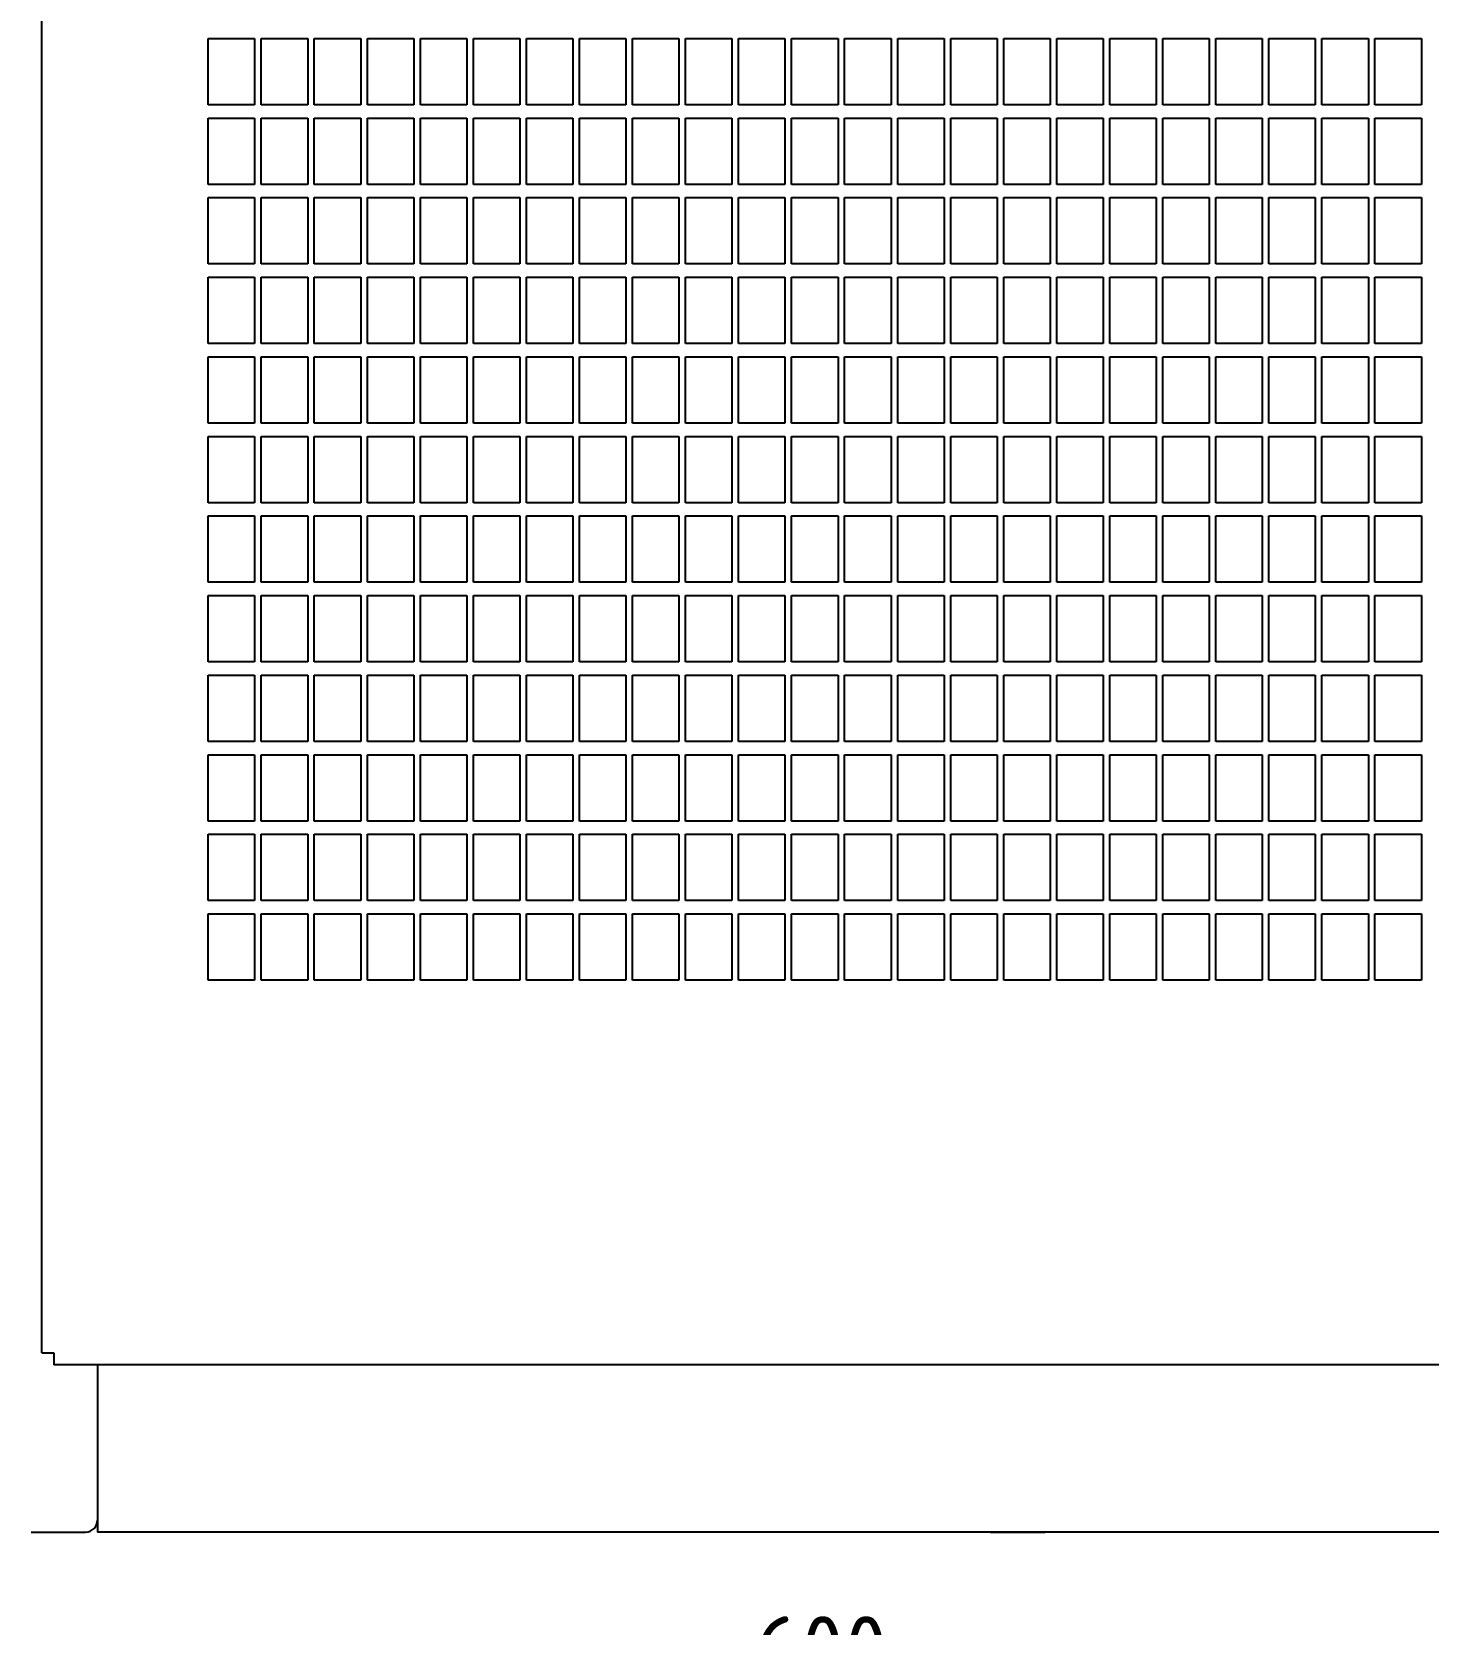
# Model space of a CAD drawing. Header units: inches. Extents: x 0 to 420, y 0 to 297.
# Drawn here: x 155.49 to 197.61, y 102.15 to 150.17 of the extents above; entities that cross this region are included whole.
import ezdxf
from ezdxf.enums import TextEntityAlignment as Align

# ---------------------------------------------------------------- set-up
doc = ezdxf.new("R2010")
doc.units = ezdxf.units.IN
doc.layers.add('Default', color=7, linetype='Continuous')
doc.layers.add('DV1_Default', color=7, linetype='Continuous')
doc.styles.add('SEACAD_seiso_ttf', font='seiso.ttf', dxfattribs={"height": 2})
doc.dimstyles.new('ISO', dxfattribs={"dimtxt": 2, "dimasz": 2, "dimexe": 1, "dimexo": 0, "dimgap": 1, "dimtad": 1, "dimlfac": 12.5, "dimtxsty": 'SEACAD_seiso_ttf', "dimblk1": '_SE_FILLED', "dimblk2": '_SE_FILLED', "dimsah": 1, "dimcen": 1, "dimclrd": 7, "dimclre": 7, "dimclrt": 7, "dimadec": 0, "dimazin": 0, "dimtfac": 1, "dimtmove": 0, "dimatfit": 3, "dimfxl": 1, "dimtolj": 1, "dimarcsym": 0})

# ---------------------------------------------------------------- blocks, each defined once
blk = doc.blocks.new('SE')
at = {"layer": 'DV1_Default', "color": 7, "linetype": 'Continuous', "ltscale": 25.4}
for p, q in [((155.789, 110.326), (155.789, 275.526)), ((160.809, 149.966), (162.209, 149.966)), ((160.809, 147.966), (160.809, 149.966)), ((162.209, 149.966), (162.209, 147.966)), ((162.409, 149.966), (163.809, 149.966)), ((162.409, 147.966), (162.409, 149.966)), ((163.809, 149.966), (163.809, 147.966)), ((164.009, 149.966), (165.409, 149.966)), ((164.009, 147.966), (164.009, 149.966)), ((165.409, 149.966), (165.409, 147.966)), ((165.609, 149.966), (167.009, 149.966)), ((165.609, 147.966), (165.609, 149.966)), ((167.009, 149.966), (167.009, 147.966)), ((167.209, 149.966), (168.609, 149.966)), ((167.209, 147.966), (167.209, 149.966)), ((168.609, 149.966), (168.609, 147.966)), ((168.809, 149.966), (170.209, 149.966)), ((168.809, 147.966), (168.809, 149.966)), ((170.209, 149.966), (170.209, 147.966)), ((170.409, 149.966), (171.809, 149.966)), ((170.409, 147.966), (170.409, 149.966)), ((171.809, 149.966), (171.809, 147.966)), ((172.009, 149.966), (173.409, 149.966)), ((172.009, 147.966), (172.009, 149.966)), ((173.409, 149.966), (173.409, 147.966)), ((173.609, 149.966), (175.009, 149.966)), ((173.609, 147.966), (173.609, 149.966)), ((175.009, 149.966), (175.009, 147.966)), ((175.209, 149.966), (176.609, 149.966)), ((175.209, 147.966), (175.209, 149.966)), ((176.609, 149.966), (176.609, 147.966)), ((176.809, 149.966), (178.209, 149.966)), ((176.809, 147.966), (176.809, 149.966)), ((178.209, 149.966), (178.209, 147.966)), ((178.409, 149.966), (179.809, 149.966)), ((178.409, 147.966), (178.409, 149.966)), ((179.809, 149.966), (179.809, 147.966)), ((180.009, 149.966), (181.409, 149.966)), ((180.009, 147.966), (180.009, 149.966)), ((181.409, 149.966), (181.409, 147.966)), ((181.609, 149.966), (183.009, 149.966)), ((181.609, 147.966), (181.609, 149.966)), ((183.009, 149.966), (183.009, 147.966)), ((183.209, 149.966), (184.609, 149.966)), ((183.209, 147.966), (183.209, 149.966)), ((184.609, 149.966), (184.609, 147.966)), ((184.809, 149.966), (186.209, 149.966)), ((184.809, 147.966), (184.809, 149.966)), ((186.209, 149.966), (186.209, 147.966)), ((186.409, 149.966), (187.809, 149.966)), ((186.409, 147.966), (186.409, 149.966)), ((187.809, 149.966), (187.809, 147.966)), ((188.009, 149.966), (189.409, 149.966)), ((188.009, 147.966), (188.009, 149.966)), ((189.409, 149.966), (189.409, 147.966)), ((189.609, 149.966), (191.009, 149.966)), ((189.609, 147.966), (189.609, 149.966)), ((191.009, 149.966), (191.009, 147.966)), ((191.209, 149.966), (192.609, 149.966)), ((191.209, 147.966), (191.209, 149.966)), ((192.609, 149.966), (192.609, 147.966)), ((192.809, 149.966), (194.209, 149.966)), ((192.809, 147.966), (192.809, 149.966)), ((194.209, 149.966), (194.209, 147.966)), ((194.409, 149.966), (195.809, 149.966)), ((194.409, 147.966), (194.409, 149.966)), ((195.809, 149.966), (195.809, 147.966)), ((196.009, 149.966), (197.409, 149.966)), ((196.009, 147.966), (196.009, 149.966)), ((197.409, 149.966), (197.409, 147.966)), ((162.209, 147.966), (160.809, 147.966)), ((163.809, 147.966), (162.409, 147.966)), ((165.409, 147.966), (164.009, 147.966)), ((167.009, 147.966), (165.609, 147.966)), ((168.609, 147.966), (167.209, 147.966)), ((170.209, 147.966), (168.809, 147.966)), ((171.809, 147.966), (170.409, 147.966)), ((173.409, 147.966), (172.009, 147.966)), ((175.009, 147.966), (173.609, 147.966)), ((176.609, 147.966), (175.209, 147.966)), ((178.209, 147.966), (176.809, 147.966)), ((179.809, 147.966), (178.409, 147.966)), ((181.409, 147.966), (180.009, 147.966)), ((183.009, 147.966), (181.609, 147.966)), ((184.609, 147.966), (183.209, 147.966)), ((186.209, 147.966), (184.809, 147.966)), ((187.809, 147.966), (186.409, 147.966)), ((189.409, 147.966), (188.009, 147.966)), ((191.009, 147.966), (189.609, 147.966)), ((192.609, 147.966), (191.209, 147.966)), ((194.209, 147.966), (192.809, 147.966)), ((195.809, 147.966), (194.409, 147.966)), ((197.409, 147.966), (196.009, 147.966)), ((160.809, 147.566), (162.209, 147.566)), ((160.809, 145.566), (160.809, 147.566)), ((162.209, 147.566), (162.209, 145.566)), ((162.409, 147.566), (163.809, 147.566)), ((162.409, 145.566), (162.409, 147.566)), ((163.809, 147.566), (163.809, 145.566)), ((164.009, 147.566), (165.409, 147.566)), ((164.009, 145.566), (164.009, 147.566)), ((165.409, 147.566), (165.409, 145.566)), ((165.609, 147.566), (167.009, 147.566)), ((165.609, 145.566), (165.609, 147.566)), ((167.009, 147.566), (167.009, 145.566)), ((167.209, 147.566), (168.609, 147.566)), ((167.209, 145.566), (167.209, 147.566)), ((168.609, 147.566), (168.609, 145.566)), ((168.809, 147.566), (170.209, 147.566)), ((168.809, 145.566), (168.809, 147.566)), ((170.209, 147.566), (170.209, 145.566)), ((170.409, 147.566), (171.809, 147.566)), ((170.409, 145.566), (170.409, 147.566)), ((171.809, 147.566), (171.809, 145.566)), ((172.009, 147.566), (173.409, 147.566)), ((172.009, 145.566), (172.009, 147.566)), ((173.409, 147.566), (173.409, 145.566)), ((173.609, 147.566), (175.009, 147.566)), ((173.609, 145.566), (173.609, 147.566)), ((175.009, 147.566), (175.009, 145.566)), ((175.209, 147.566), (176.609, 147.566)), ((175.209, 145.566), (175.209, 147.566)), ((176.609, 147.566), (176.609, 145.566)), ((176.809, 147.566), (178.209, 147.566)), ((176.809, 145.566), (176.809, 147.566)), ((178.209, 147.566), (178.209, 145.566)), ((178.409, 147.566), (179.809, 147.566)), ((178.409, 145.566), (178.409, 147.566)), ((179.809, 147.566), (179.809, 145.566)), ((180.009, 147.566), (181.409, 147.566)), ((180.009, 145.566), (180.009, 147.566)), ((181.409, 147.566), (181.409, 145.566)), ((181.609, 147.566), (183.009, 147.566)), ((181.609, 145.566), (181.609, 147.566)), ((183.009, 147.566), (183.009, 145.566)), ((183.209, 147.566), (184.609, 147.566)), ((183.209, 145.566), (183.209, 147.566)), ((184.609, 147.566), (184.609, 145.566)), ((184.809, 147.566), (186.209, 147.566)), ((184.809, 145.566), (184.809, 147.566)), ((186.209, 147.566), (186.209, 145.566)), ((186.409, 147.566), (187.809, 147.566)), ((186.409, 145.566), (186.409, 147.566)), ((187.809, 147.566), (187.809, 145.566)), ((188.009, 147.566), (189.409, 147.566)), ((188.009, 145.566), (188.009, 147.566)), ((189.409, 147.566), (189.409, 145.566)), ((189.609, 147.566), (191.009, 147.566)), ((189.609, 145.566), (189.609, 147.566)), ((191.009, 147.566), (191.009, 145.566)), ((191.209, 147.566), (192.609, 147.566)), ((191.209, 145.566), (191.209, 147.566)), ((192.609, 147.566), (192.609, 145.566)), ((192.809, 147.566), (194.209, 147.566)), ((192.809, 145.566), (192.809, 147.566)), ((194.209, 147.566), (194.209, 145.566)), ((194.409, 147.566), (195.809, 147.566)), ((194.409, 145.566), (194.409, 147.566)), ((195.809, 147.566), (195.809, 145.566)), ((196.009, 147.566), (197.409, 147.566)), ((196.009, 145.566), (196.009, 147.566)), ((197.409, 147.566), (197.409, 145.566)), ((162.209, 145.566), (160.809, 145.566)), ((163.809, 145.566), (162.409, 145.566)), ((165.409, 145.566), (164.009, 145.566)), ((167.009, 145.566), (165.609, 145.566)), ((168.609, 145.566), (167.209, 145.566)), ((170.209, 145.566), (168.809, 145.566)), ((171.809, 145.566), (170.409, 145.566)), ((173.409, 145.566), (172.009, 145.566)), ((175.009, 145.566), (173.609, 145.566)), ((176.609, 145.566), (175.209, 145.566)), ((178.209, 145.566), (176.809, 145.566)), ((179.809, 145.566), (178.409, 145.566)), ((181.409, 145.566), (180.009, 145.566)), ((183.009, 145.566), (181.609, 145.566)), ((184.609, 145.566), (183.209, 145.566)), ((186.209, 145.566), (184.809, 145.566)), ((187.809, 145.566), (186.409, 145.566)), ((189.409, 145.566), (188.009, 145.566)), ((191.009, 145.566), (189.609, 145.566)), ((192.609, 145.566), (191.209, 145.566)), ((194.209, 145.566), (192.809, 145.566)), ((195.809, 145.566), (194.409, 145.566)), ((197.409, 145.566), (196.009, 145.566)), ((160.809, 145.166), (162.209, 145.166)), ((160.809, 143.166), (160.809, 145.166)), ((162.209, 145.166), (162.209, 143.166)), ((162.409, 145.166), (163.809, 145.166)), ((162.409, 143.166), (162.409, 145.166)), ((163.809, 145.166), (163.809, 143.166)), ((164.009, 145.166), (165.409, 145.166)), ((164.009, 143.166), (164.009, 145.166)), ((165.409, 145.166), (165.409, 143.166)), ((165.609, 145.166), (167.009, 145.166)), ((165.609, 143.166), (165.609, 145.166)), ((167.009, 145.166), (167.009, 143.166)), ((167.209, 145.166), (168.609, 145.166)), ((167.209, 143.166), (167.209, 145.166)), ((168.609, 145.166), (168.609, 143.166)), ((168.809, 145.166), (170.209, 145.166)), ((168.809, 143.166), (168.809, 145.166)), ((170.209, 145.166), (170.209, 143.166)), ((170.409, 145.166), (171.809, 145.166)), ((170.409, 143.166), (170.409, 145.166)), ((171.809, 145.166), (171.809, 143.166)), ((172.009, 145.166), (173.409, 145.166)), ((172.009, 143.166), (172.009, 145.166)), ((173.409, 145.166), (173.409, 143.166)), ((173.609, 145.166), (175.009, 145.166)), ((173.609, 143.166), (173.609, 145.166)), ((175.009, 145.166), (175.009, 143.166)), ((175.209, 145.166), (176.609, 145.166)), ((175.209, 143.166), (175.209, 145.166)), ((176.609, 145.166), (176.609, 143.166)), ((176.809, 145.166), (178.209, 145.166)), ((176.809, 143.166), (176.809, 145.166)), ((178.209, 145.166), (178.209, 143.166)), ((178.409, 145.166), (179.809, 145.166)), ((178.409, 143.166), (178.409, 145.166)), ((179.809, 145.166), (179.809, 143.166)), ((180.009, 145.166), (181.409, 145.166)), ((180.009, 143.166), (180.009, 145.166)), ((181.409, 145.166), (181.409, 143.166)), ((181.609, 145.166), (183.009, 145.166)), ((181.609, 143.166), (181.609, 145.166)), ((183.009, 145.166), (183.009, 143.166)), ((183.209, 145.166), (184.609, 145.166)), ((183.209, 143.166), (183.209, 145.166)), ((184.609, 145.166), (184.609, 143.166)), ((184.809, 145.166), (186.209, 145.166)), ((184.809, 143.166), (184.809, 145.166)), ((186.209, 145.166), (186.209, 143.166)), ((186.409, 145.166), (187.809, 145.166)), ((186.409, 143.166), (186.409, 145.166)), ((187.809, 145.166), (187.809, 143.166)), ((188.009, 145.166), (189.409, 145.166)), ((188.009, 143.166), (188.009, 145.166)), ((189.409, 145.166), (189.409, 143.166)), ((189.609, 145.166), (191.009, 145.166)), ((189.609, 143.166), (189.609, 145.166)), ((191.009, 145.166), (191.009, 143.166)), ((191.209, 145.166), (192.609, 145.166)), ((191.209, 143.166), (191.209, 145.166)), ((192.609, 145.166), (192.609, 143.166)), ((192.809, 145.166), (194.209, 145.166)), ((192.809, 143.166), (192.809, 145.166)), ((194.209, 145.166), (194.209, 143.166)), ((194.409, 145.166), (195.809, 145.166)), ((194.409, 143.166), (194.409, 145.166)), ((195.809, 145.166), (195.809, 143.166)), ((196.009, 145.166), (197.409, 145.166)), ((196.009, 143.166), (196.009, 145.166)), ((197.409, 145.166), (197.409, 143.166)), ((162.209, 143.166), (160.809, 143.166)), ((163.809, 143.166), (162.409, 143.166)), ((165.409, 143.166), (164.009, 143.166)), ((167.009, 143.166), (165.609, 143.166)), ((168.609, 143.166), (167.209, 143.166)), ((170.209, 143.166), (168.809, 143.166)), ((171.809, 143.166), (170.409, 143.166)), ((173.409, 143.166), (172.009, 143.166)), ((175.009, 143.166), (173.609, 143.166)), ((176.609, 143.166), (175.209, 143.166)), ((178.209, 143.166), (176.809, 143.166)), ((179.809, 143.166), (178.409, 143.166)), ((181.409, 143.166), (180.009, 143.166)), ((183.009, 143.166), (181.609, 143.166)), ((184.609, 143.166), (183.209, 143.166)), ((186.209, 143.166), (184.809, 143.166)), ((187.809, 143.166), (186.409, 143.166)), ((189.409, 143.166), (188.009, 143.166)), ((191.009, 143.166), (189.609, 143.166)), ((192.609, 143.166), (191.209, 143.166)), ((194.209, 143.166), (192.809, 143.166)), ((195.809, 143.166), (194.409, 143.166)), ((197.409, 143.166), (196.009, 143.166)), ((160.809, 142.766), (162.209, 142.766)), ((160.809, 140.766), (160.809, 142.766)), ((162.209, 142.766), (162.209, 140.766)), ((162.409, 142.766), (163.809, 142.766)), ((162.409, 140.766), (162.409, 142.766)), ((163.809, 142.766), (163.809, 140.766)), ((164.009, 142.766), (165.409, 142.766)), ((164.009, 140.766), (164.009, 142.766)), ((165.409, 142.766), (165.409, 140.766)), ((165.609, 142.766), (167.009, 142.766)), ((165.609, 140.766), (165.609, 142.766)), ((167.009, 142.766), (167.009, 140.766)), ((167.209, 142.766), (168.609, 142.766)), ((167.209, 140.766), (167.209, 142.766)), ((168.609, 142.766), (168.609, 140.766)), ((168.809, 142.766), (170.209, 142.766)), ((168.809, 140.766), (168.809, 142.766)), ((170.209, 142.766), (170.209, 140.766)), ((170.409, 142.766), (171.809, 142.766)), ((170.409, 140.766), (170.409, 142.766)), ((171.809, 142.766), (171.809, 140.766)), ((172.009, 142.766), (173.409, 142.766)), ((172.009, 140.766), (172.009, 142.766)), ((173.409, 142.766), (173.409, 140.766)), ((173.609, 142.766), (175.009, 142.766)), ((173.609, 140.766), (173.609, 142.766)), ((175.009, 142.766), (175.009, 140.766)), ((175.209, 142.766), (176.609, 142.766)), ((175.209, 140.766), (175.209, 142.766)), ((176.609, 142.766), (176.609, 140.766)), ((176.809, 142.766), (178.209, 142.766)), ((176.809, 140.766), (176.809, 142.766)), ((178.209, 142.766), (178.209, 140.766)), ((178.409, 142.766), (179.809, 142.766)), ((178.409, 140.766), (178.409, 142.766)), ((179.809, 142.766), (179.809, 140.766)), ((180.009, 142.766), (181.409, 142.766)), ((180.009, 140.766), (180.009, 142.766)), ((181.409, 142.766), (181.409, 140.766)), ((181.609, 142.766), (183.009, 142.766)), ((181.609, 140.766), (181.609, 142.766)), ((183.009, 142.766), (183.009, 140.766)), ((183.209, 142.766), (184.609, 142.766)), ((183.209, 140.766), (183.209, 142.766)), ((184.609, 142.766), (184.609, 140.766)), ((184.809, 142.766), (186.209, 142.766)), ((184.809, 140.766), (184.809, 142.766)), ((186.209, 142.766), (186.209, 140.766)), ((186.409, 142.766), (187.809, 142.766)), ((186.409, 140.766), (186.409, 142.766)), ((187.809, 142.766), (187.809, 140.766)), ((188.009, 142.766), (189.409, 142.766)), ((188.009, 140.766), (188.009, 142.766)), ((189.409, 142.766), (189.409, 140.766)), ((189.609, 142.766), (191.009, 142.766)), ((189.609, 140.766), (189.609, 142.766)), ((191.009, 142.766), (191.009, 140.766)), ((191.209, 142.766), (192.609, 142.766)), ((191.209, 140.766), (191.209, 142.766)), ((192.609, 142.766), (192.609, 140.766)), ((192.809, 142.766), (194.209, 142.766)), ((192.809, 140.766), (192.809, 142.766)), ((194.209, 142.766), (194.209, 140.766)), ((194.409, 142.766), (195.809, 142.766)), ((194.409, 140.766), (194.409, 142.766)), ((195.809, 142.766), (195.809, 140.766)), ((196.009, 142.766), (197.409, 142.766)), ((196.009, 140.766), (196.009, 142.766)), ((197.409, 142.766), (197.409, 140.766)), ((162.209, 140.766), (160.809, 140.766)), ((163.809, 140.766), (162.409, 140.766)), ((165.409, 140.766), (164.009, 140.766)), ((167.009, 140.766), (165.609, 140.766)), ((168.609, 140.766), (167.209, 140.766)), ((170.209, 140.766), (168.809, 140.766)), ((171.809, 140.766), (170.409, 140.766)), ((173.409, 140.766), (172.009, 140.766)), ((175.009, 140.766), (173.609, 140.766)), ((176.609, 140.766), (175.209, 140.766)), ((178.209, 140.766), (176.809, 140.766)), ((179.809, 140.766), (178.409, 140.766)), ((181.409, 140.766), (180.009, 140.766)), ((183.009, 140.766), (181.609, 140.766)), ((184.609, 140.766), (183.209, 140.766)), ((186.209, 140.766), (184.809, 140.766)), ((187.809, 140.766), (186.409, 140.766)), ((189.409, 140.766), (188.009, 140.766)), ((191.009, 140.766), (189.609, 140.766)), ((192.609, 140.766), (191.209, 140.766)), ((194.209, 140.766), (192.809, 140.766)), ((195.809, 140.766), (194.409, 140.766)), ((197.409, 140.766), (196.009, 140.766)), ((160.809, 140.366), (162.209, 140.366)), ((160.809, 138.366), (160.809, 140.366)), ((162.209, 140.366), (162.209, 138.366)), ((162.409, 140.366), (163.809, 140.366)), ((162.409, 138.366), (162.409, 140.366)), ((163.809, 140.366), (163.809, 138.366)), ((164.009, 140.366), (165.409, 140.366)), ((164.009, 138.366), (164.009, 140.366)), ((165.409, 140.366), (165.409, 138.366)), ((165.609, 140.366), (167.009, 140.366)), ((165.609, 138.366), (165.609, 140.366)), ((167.009, 140.366), (167.009, 138.366)), ((167.209, 140.366), (168.609, 140.366)), ((167.209, 138.366), (167.209, 140.366)), ((168.609, 140.366), (168.609, 138.366)), ((168.809, 140.366), (170.209, 140.366)), ((168.809, 138.366), (168.809, 140.366)), ((170.209, 140.366), (170.209, 138.366)), ((170.409, 140.366), (171.809, 140.366)), ((170.409, 138.366), (170.409, 140.366)), ((171.809, 140.366), (171.809, 138.366)), ((172.009, 140.366), (173.409, 140.366)), ((172.009, 138.366), (172.009, 140.366)), ((173.409, 140.366), (173.409, 138.366)), ((173.609, 140.366), (175.009, 140.366)), ((173.609, 138.366), (173.609, 140.366)), ((175.009, 140.366), (175.009, 138.366)), ((175.209, 140.366), (176.609, 140.366)), ((175.209, 138.366), (175.209, 140.366)), ((176.609, 140.366), (176.609, 138.366)), ((176.809, 140.366), (178.209, 140.366)), ((176.809, 138.366), (176.809, 140.366)), ((178.209, 140.366), (178.209, 138.366)), ((178.409, 140.366), (179.809, 140.366)), ((178.409, 138.366), (178.409, 140.366)), ((179.809, 140.366), (179.809, 138.366)), ((180.009, 140.366), (181.409, 140.366)), ((180.009, 138.366), (180.009, 140.366)), ((181.409, 140.366), (181.409, 138.366)), ((181.609, 140.366), (183.009, 140.366)), ((181.609, 138.366), (181.609, 140.366)), ((183.009, 140.366), (183.009, 138.366)), ((183.209, 140.366), (184.609, 140.366)), ((183.209, 138.366), (183.209, 140.366)), ((184.609, 140.366), (184.609, 138.366)), ((184.809, 140.366), (186.209, 140.366)), ((184.809, 138.366), (184.809, 140.366)), ((186.209, 140.366), (186.209, 138.366)), ((186.409, 140.366), (187.809, 140.366)), ((186.409, 138.366), (186.409, 140.366)), ((187.809, 140.366), (187.809, 138.366)), ((188.009, 140.366), (189.409, 140.366)), ((188.009, 138.366), (188.009, 140.366)), ((189.409, 140.366), (189.409, 138.366)), ((189.609, 140.366), (191.009, 140.366)), ((189.609, 138.366), (189.609, 140.366)), ((191.009, 140.366), (191.009, 138.366)), ((191.209, 140.366), (192.609, 140.366)), ((191.209, 138.366), (191.209, 140.366)), ((192.609, 140.366), (192.609, 138.366)), ((192.809, 140.366), (194.209, 140.366)), ((192.809, 138.366), (192.809, 140.366)), ((194.209, 140.366), (194.209, 138.366)), ((194.409, 140.366), (195.809, 140.366)), ((194.409, 138.366), (194.409, 140.366)), ((195.809, 140.366), (195.809, 138.366)), ((196.009, 140.366), (197.409, 140.366)), ((196.009, 138.366), (196.009, 140.366)), ((197.409, 140.366), (197.409, 138.366)), ((162.209, 138.366), (160.809, 138.366)), ((163.809, 138.366), (162.409, 138.366)), ((165.409, 138.366), (164.009, 138.366)), ((167.009, 138.366), (165.609, 138.366)), ((168.609, 138.366), (167.209, 138.366)), ((170.209, 138.366), (168.809, 138.366)), ((171.809, 138.366), (170.409, 138.366)), ((173.409, 138.366), (172.009, 138.366)), ((175.009, 138.366), (173.609, 138.366)), ((176.609, 138.366), (175.209, 138.366)), ((178.209, 138.366), (176.809, 138.366)), ((179.809, 138.366), (178.409, 138.366)), ((181.409, 138.366), (180.009, 138.366)), ((183.009, 138.366), (181.609, 138.366)), ((184.609, 138.366), (183.209, 138.366)), ((186.209, 138.366), (184.809, 138.366)), ((187.809, 138.366), (186.409, 138.366)), ((189.409, 138.366), (188.009, 138.366)), ((191.009, 138.366), (189.609, 138.366)), ((192.609, 138.366), (191.209, 138.366)), ((194.209, 138.366), (192.809, 138.366)), ((195.809, 138.366), (194.409, 138.366)), ((197.409, 138.366), (196.009, 138.366)), ((160.809, 137.966), (162.209, 137.966)), ((160.809, 135.966), (160.809, 137.966)), ((162.209, 137.966), (162.209, 135.966)), ((162.409, 137.966), (163.809, 137.966)), ((162.409, 135.966), (162.409, 137.966)), ((163.809, 137.966), (163.809, 135.966)), ((164.009, 137.966), (165.409, 137.966)), ((164.009, 135.966), (164.009, 137.966)), ((165.409, 137.966), (165.409, 135.966)), ((165.609, 137.966), (167.009, 137.966)), ((165.609, 135.966), (165.609, 137.966)), ((167.009, 137.966), (167.009, 135.966)), ((167.209, 137.966), (168.609, 137.966)), ((167.209, 135.966), (167.209, 137.966)), ((168.609, 137.966), (168.609, 135.966)), ((168.809, 137.966), (170.209, 137.966)), ((168.809, 135.966), (168.809, 137.966)), ((170.209, 137.966), (170.209, 135.966)), ((170.409, 137.966), (171.809, 137.966)), ((170.409, 135.966), (170.409, 137.966)), ((171.809, 137.966), (171.809, 135.966)), ((172.009, 137.966), (173.409, 137.966)), ((172.009, 135.966), (172.009, 137.966)), ((173.409, 137.966), (173.409, 135.966)), ((173.609, 137.966), (175.009, 137.966)), ((173.609, 135.966), (173.609, 137.966)), ((175.009, 137.966), (175.009, 135.966)), ((175.209, 137.966), (176.609, 137.966)), ((175.209, 135.966), (175.209, 137.966)), ((176.609, 137.966), (176.609, 135.966)), ((176.809, 137.966), (178.209, 137.966)), ((176.809, 135.966), (176.809, 137.966)), ((178.209, 137.966), (178.209, 135.966)), ((178.409, 137.966), (179.809, 137.966)), ((178.409, 135.966), (178.409, 137.966)), ((179.809, 137.966), (179.809, 135.966)), ((180.009, 137.966), (181.409, 137.966)), ((180.009, 135.966), (180.009, 137.966)), ((181.409, 137.966), (181.409, 135.966)), ((181.609, 137.966), (183.009, 137.966)), ((181.609, 135.966), (181.609, 137.966)), ((183.009, 137.966), (183.009, 135.966)), ((183.209, 137.966), (184.609, 137.966)), ((183.209, 135.966), (183.209, 137.966)), ((184.609, 137.966), (184.609, 135.966)), ((184.809, 137.966), (186.209, 137.966)), ((184.809, 135.966), (184.809, 137.966)), ((186.209, 137.966), (186.209, 135.966)), ((186.409, 137.966), (187.809, 137.966)), ((186.409, 135.966), (186.409, 137.966)), ((187.809, 137.966), (187.809, 135.966)), ((188.009, 137.966), (189.409, 137.966)), ((188.009, 135.966), (188.009, 137.966)), ((189.409, 137.966), (189.409, 135.966)), ((189.609, 137.966), (191.009, 137.966)), ((189.609, 135.966), (189.609, 137.966)), ((191.009, 137.966), (191.009, 135.966)), ((191.209, 137.966), (192.609, 137.966)), ((191.209, 135.966), (191.209, 137.966)), ((192.609, 137.966), (192.609, 135.966)), ((192.809, 137.966), (194.209, 137.966)), ((192.809, 135.966), (192.809, 137.966)), ((194.209, 137.966), (194.209, 135.966)), ((194.409, 137.966), (195.809, 137.966)), ((194.409, 135.966), (194.409, 137.966)), ((195.809, 137.966), (195.809, 135.966)), ((196.009, 137.966), (197.409, 137.966)), ((196.009, 135.966), (196.009, 137.966)), ((197.409, 137.966), (197.409, 135.966)), ((162.209, 135.966), (160.809, 135.966)), ((163.809, 135.966), (162.409, 135.966)), ((165.409, 135.966), (164.009, 135.966)), ((167.009, 135.966), (165.609, 135.966)), ((168.609, 135.966), (167.209, 135.966)), ((170.209, 135.966), (168.809, 135.966)), ((171.809, 135.966), (170.409, 135.966)), ((173.409, 135.966), (172.009, 135.966)), ((175.009, 135.966), (173.609, 135.966)), ((176.609, 135.966), (175.209, 135.966)), ((178.209, 135.966), (176.809, 135.966)), ((179.809, 135.966), (178.409, 135.966)), ((181.409, 135.966), (180.009, 135.966)), ((183.009, 135.966), (181.609, 135.966)), ((184.609, 135.966), (183.209, 135.966)), ((186.209, 135.966), (184.809, 135.966)), ((187.809, 135.966), (186.409, 135.966)), ((189.409, 135.966), (188.009, 135.966)), ((191.009, 135.966), (189.609, 135.966)), ((192.609, 135.966), (191.209, 135.966)), ((194.209, 135.966), (192.809, 135.966)), ((195.809, 135.966), (194.409, 135.966)), ((197.409, 135.966), (196.009, 135.966)), ((160.809, 135.566), (162.209, 135.566)), ((160.809, 133.566), (160.809, 135.566)), ((162.209, 135.566), (162.209, 133.566)), ((162.409, 135.566), (163.809, 135.566)), ((162.409, 133.566), (162.409, 135.566)), ((163.809, 135.566), (163.809, 133.566)), ((164.009, 135.566), (165.409, 135.566)), ((164.009, 133.566), (164.009, 135.566)), ((165.409, 135.566), (165.409, 133.566)), ((165.609, 135.566), (167.009, 135.566)), ((165.609, 133.566), (165.609, 135.566)), ((167.009, 135.566), (167.009, 133.566)), ((167.209, 135.566), (168.609, 135.566)), ((167.209, 133.566), (167.209, 135.566)), ((168.609, 135.566), (168.609, 133.566)), ((168.809, 135.566), (170.209, 135.566)), ((168.809, 133.566), (168.809, 135.566)), ((170.209, 135.566), (170.209, 133.566)), ((170.409, 135.566), (171.809, 135.566)), ((170.409, 133.566), (170.409, 135.566)), ((171.809, 135.566), (171.809, 133.566)), ((172.009, 135.566), (173.409, 135.566)), ((172.009, 133.566), (172.009, 135.566)), ((173.409, 135.566), (173.409, 133.566)), ((173.609, 135.566), (175.009, 135.566)), ((173.609, 133.566), (173.609, 135.566)), ((175.009, 135.566), (175.009, 133.566)), ((175.209, 135.566), (176.609, 135.566)), ((175.209, 133.566), (175.209, 135.566)), ((176.609, 135.566), (176.609, 133.566)), ((176.809, 135.566), (178.209, 135.566)), ((176.809, 133.566), (176.809, 135.566)), ((178.209, 135.566), (178.209, 133.566)), ((178.409, 135.566), (179.809, 135.566)), ((178.409, 133.566), (178.409, 135.566)), ((179.809, 135.566), (179.809, 133.566)), ((180.009, 135.566), (181.409, 135.566)), ((180.009, 133.566), (180.009, 135.566)), ((181.409, 135.566), (181.409, 133.566)), ((181.609, 135.566), (183.009, 135.566)), ((181.609, 133.566), (181.609, 135.566)), ((183.009, 135.566), (183.009, 133.566)), ((183.209, 135.566), (184.609, 135.566)), ((183.209, 133.566), (183.209, 135.566)), ((184.609, 135.566), (184.609, 133.566)), ((184.809, 135.566), (186.209, 135.566)), ((184.809, 133.566), (184.809, 135.566)), ((186.209, 135.566), (186.209, 133.566)), ((186.409, 135.566), (187.809, 135.566)), ((186.409, 133.566), (186.409, 135.566)), ((187.809, 135.566), (187.809, 133.566)), ((188.009, 135.566), (189.409, 135.566)), ((188.009, 133.566), (188.009, 135.566)), ((189.409, 135.566), (189.409, 133.566)), ((189.609, 135.566), (191.009, 135.566)), ((189.609, 133.566), (189.609, 135.566)), ((191.009, 135.566), (191.009, 133.566)), ((191.209, 135.566), (192.609, 135.566)), ((191.209, 133.566), (191.209, 135.566)), ((192.609, 135.566), (192.609, 133.566)), ((192.809, 135.566), (194.209, 135.566)), ((192.809, 133.566), (192.809, 135.566)), ((194.209, 135.566), (194.209, 133.566)), ((194.409, 135.566), (195.809, 135.566)), ((194.409, 133.566), (194.409, 135.566)), ((195.809, 135.566), (195.809, 133.566)), ((196.009, 135.566), (197.409, 135.566)), ((196.009, 133.566), (196.009, 135.566)), ((197.409, 135.566), (197.409, 133.566)), ((162.209, 133.566), (160.809, 133.566)), ((163.809, 133.566), (162.409, 133.566)), ((165.409, 133.566), (164.009, 133.566)), ((167.009, 133.566), (165.609, 133.566)), ((168.609, 133.566), (167.209, 133.566)), ((170.209, 133.566), (168.809, 133.566)), ((171.809, 133.566), (170.409, 133.566)), ((173.409, 133.566), (172.009, 133.566)), ((175.009, 133.566), (173.609, 133.566)), ((176.609, 133.566), (175.209, 133.566)), ((178.209, 133.566), (176.809, 133.566)), ((179.809, 133.566), (178.409, 133.566)), ((181.409, 133.566), (180.009, 133.566)), ((183.009, 133.566), (181.609, 133.566)), ((184.609, 133.566), (183.209, 133.566)), ((186.209, 133.566), (184.809, 133.566)), ((187.809, 133.566), (186.409, 133.566)), ((189.409, 133.566), (188.009, 133.566)), ((191.009, 133.566), (189.609, 133.566)), ((192.609, 133.566), (191.209, 133.566)), ((194.209, 133.566), (192.809, 133.566)), ((195.809, 133.566), (194.409, 133.566)), ((197.409, 133.566), (196.009, 133.566)), ((160.809, 133.166), (162.209, 133.166)), ((160.809, 131.166), (160.809, 133.166)), ((162.209, 133.166), (162.209, 131.166)), ((162.409, 133.166), (163.809, 133.166)), ((162.409, 131.166), (162.409, 133.166)), ((163.809, 133.166), (163.809, 131.166)), ((164.009, 133.166), (165.409, 133.166)), ((164.009, 131.166), (164.009, 133.166)), ((165.409, 133.166), (165.409, 131.166)), ((165.609, 133.166), (167.009, 133.166)), ((165.609, 131.166), (165.609, 133.166)), ((167.009, 133.166), (167.009, 131.166)), ((167.209, 133.166), (168.609, 133.166)), ((167.209, 131.166), (167.209, 133.166)), ((168.609, 133.166), (168.609, 131.166)), ((168.809, 133.166), (170.209, 133.166)), ((168.809, 131.166), (168.809, 133.166)), ((170.209, 133.166), (170.209, 131.166)), ((170.409, 133.166), (171.809, 133.166)), ((170.409, 131.166), (170.409, 133.166)), ((171.809, 133.166), (171.809, 131.166)), ((172.009, 133.166), (173.409, 133.166)), ((172.009, 131.166), (172.009, 133.166)), ((173.409, 133.166), (173.409, 131.166)), ((173.609, 133.166), (175.009, 133.166)), ((173.609, 131.166), (173.609, 133.166)), ((175.009, 133.166), (175.009, 131.166)), ((175.209, 133.166), (176.609, 133.166)), ((175.209, 131.166), (175.209, 133.166)), ((176.609, 133.166), (176.609, 131.166)), ((176.809, 133.166), (178.209, 133.166)), ((176.809, 131.166), (176.809, 133.166)), ((178.209, 133.166), (178.209, 131.166)), ((178.409, 133.166), (179.809, 133.166)), ((178.409, 131.166), (178.409, 133.166)), ((179.809, 133.166), (179.809, 131.166)), ((180.009, 133.166), (181.409, 133.166)), ((180.009, 131.166), (180.009, 133.166)), ((181.409, 133.166), (181.409, 131.166)), ((181.609, 133.166), (183.009, 133.166)), ((181.609, 131.166), (181.609, 133.166)), ((183.009, 133.166), (183.009, 131.166)), ((183.209, 133.166), (184.609, 133.166)), ((183.209, 131.166), (183.209, 133.166)), ((184.609, 133.166), (184.609, 131.166)), ((184.809, 133.166), (186.209, 133.166)), ((184.809, 131.166), (184.809, 133.166)), ((186.209, 133.166), (186.209, 131.166)), ((186.409, 133.166), (187.809, 133.166)), ((186.409, 131.166), (186.409, 133.166)), ((187.809, 133.166), (187.809, 131.166)), ((188.009, 133.166), (189.409, 133.166)), ((188.009, 131.166), (188.009, 133.166)), ((189.409, 133.166), (189.409, 131.166)), ((189.609, 133.166), (191.009, 133.166)), ((189.609, 131.166), (189.609, 133.166)), ((191.009, 133.166), (191.009, 131.166)), ((191.209, 133.166), (192.609, 133.166)), ((191.209, 131.166), (191.209, 133.166)), ((192.609, 133.166), (192.609, 131.166)), ((192.809, 133.166), (194.209, 133.166)), ((192.809, 131.166), (192.809, 133.166)), ((194.209, 133.166), (194.209, 131.166)), ((194.409, 133.166), (195.809, 133.166)), ((194.409, 131.166), (194.409, 133.166)), ((195.809, 133.166), (195.809, 131.166)), ((196.009, 133.166), (197.409, 133.166)), ((196.009, 131.166), (196.009, 133.166)), ((197.409, 133.166), (197.409, 131.166)), ((162.209, 131.166), (160.809, 131.166)), ((163.809, 131.166), (162.409, 131.166)), ((165.409, 131.166), (164.009, 131.166)), ((167.009, 131.166), (165.609, 131.166)), ((168.609, 131.166), (167.209, 131.166)), ((170.209, 131.166), (168.809, 131.166)), ((171.809, 131.166), (170.409, 131.166)), ((173.409, 131.166), (172.009, 131.166)), ((175.009, 131.166), (173.609, 131.166)), ((176.609, 131.166), (175.209, 131.166)), ((178.209, 131.166), (176.809, 131.166)), ((179.809, 131.166), (178.409, 131.166)), ((181.409, 131.166), (180.009, 131.166)), ((183.009, 131.166), (181.609, 131.166)), ((184.609, 131.166), (183.209, 131.166)), ((186.209, 131.166), (184.809, 131.166)), ((187.809, 131.166), (186.409, 131.166)), ((189.409, 131.166), (188.009, 131.166)), ((191.009, 131.166), (189.609, 131.166)), ((192.609, 131.166), (191.209, 131.166)), ((194.209, 131.166), (192.809, 131.166)), ((195.809, 131.166), (194.409, 131.166)), ((197.409, 131.166), (196.009, 131.166)), ((160.809, 130.766), (162.209, 130.766)), ((160.809, 128.766), (160.809, 130.766)), ((162.209, 130.766), (162.209, 128.766)), ((162.409, 130.766), (163.809, 130.766)), ((162.409, 128.766), (162.409, 130.766)), ((163.809, 130.766), (163.809, 128.766)), ((164.009, 130.766), (165.409, 130.766)), ((164.009, 128.766), (164.009, 130.766)), ((165.409, 130.766), (165.409, 128.766)), ((165.609, 130.766), (167.009, 130.766)), ((165.609, 128.766), (165.609, 130.766)), ((167.009, 130.766), (167.009, 128.766)), ((167.209, 130.766), (168.609, 130.766)), ((167.209, 128.766), (167.209, 130.766)), ((168.609, 130.766), (168.609, 128.766)), ((168.809, 130.766), (170.209, 130.766)), ((168.809, 128.766), (168.809, 130.766)), ((170.209, 130.766), (170.209, 128.766)), ((170.409, 130.766), (171.809, 130.766)), ((170.409, 128.766), (170.409, 130.766)), ((171.809, 130.766), (171.809, 128.766)), ((172.009, 130.766), (173.409, 130.766)), ((172.009, 128.766), (172.009, 130.766)), ((173.409, 130.766), (173.409, 128.766)), ((173.609, 130.766), (175.009, 130.766)), ((173.609, 128.766), (173.609, 130.766)), ((175.009, 130.766), (175.009, 128.766)), ((175.209, 130.766), (176.609, 130.766)), ((175.209, 128.766), (175.209, 130.766)), ((176.609, 130.766), (176.609, 128.766)), ((176.809, 130.766), (178.209, 130.766)), ((176.809, 128.766), (176.809, 130.766)), ((178.209, 130.766), (178.209, 128.766)), ((178.409, 130.766), (179.809, 130.766)), ((178.409, 128.766), (178.409, 130.766)), ((179.809, 130.766), (179.809, 128.766)), ((180.009, 130.766), (181.409, 130.766)), ((180.009, 128.766), (180.009, 130.766)), ((181.409, 130.766), (181.409, 128.766)), ((181.609, 130.766), (183.009, 130.766)), ((181.609, 128.766), (181.609, 130.766)), ((183.009, 130.766), (183.009, 128.766)), ((183.209, 130.766), (184.609, 130.766)), ((183.209, 128.766), (183.209, 130.766)), ((184.609, 130.766), (184.609, 128.766)), ((184.809, 130.766), (186.209, 130.766)), ((184.809, 128.766), (184.809, 130.766)), ((186.209, 130.766), (186.209, 128.766)), ((186.409, 130.766), (187.809, 130.766)), ((186.409, 128.766), (186.409, 130.766)), ((187.809, 130.766), (187.809, 128.766)), ((188.009, 130.766), (189.409, 130.766)), ((188.009, 128.766), (188.009, 130.766)), ((189.409, 130.766), (189.409, 128.766)), ((189.609, 130.766), (191.009, 130.766)), ((189.609, 128.766), (189.609, 130.766)), ((191.009, 130.766), (191.009, 128.766)), ((191.209, 130.766), (192.609, 130.766)), ((191.209, 128.766), (191.209, 130.766)), ((192.609, 130.766), (192.609, 128.766)), ((192.809, 130.766), (194.209, 130.766)), ((192.809, 128.766), (192.809, 130.766)), ((194.209, 130.766), (194.209, 128.766)), ((194.409, 130.766), (195.809, 130.766)), ((194.409, 128.766), (194.409, 130.766)), ((195.809, 130.766), (195.809, 128.766)), ((196.009, 130.766), (197.409, 130.766)), ((196.009, 128.766), (196.009, 130.766)), ((197.409, 130.766), (197.409, 128.766)), ((162.209, 128.766), (160.809, 128.766)), ((163.809, 128.766), (162.409, 128.766)), ((165.409, 128.766), (164.009, 128.766)), ((167.009, 128.766), (165.609, 128.766)), ((168.609, 128.766), (167.209, 128.766)), ((170.209, 128.766), (168.809, 128.766)), ((171.809, 128.766), (170.409, 128.766)), ((173.409, 128.766), (172.009, 128.766)), ((175.009, 128.766), (173.609, 128.766)), ((176.609, 128.766), (175.209, 128.766)), ((178.209, 128.766), (176.809, 128.766)), ((179.809, 128.766), (178.409, 128.766)), ((181.409, 128.766), (180.009, 128.766)), ((183.009, 128.766), (181.609, 128.766)), ((184.609, 128.766), (183.209, 128.766)), ((186.209, 128.766), (184.809, 128.766)), ((187.809, 128.766), (186.409, 128.766)), ((189.409, 128.766), (188.009, 128.766)), ((191.009, 128.766), (189.609, 128.766)), ((192.609, 128.766), (191.209, 128.766)), ((194.209, 128.766), (192.809, 128.766)), ((195.809, 128.766), (194.409, 128.766)), ((197.409, 128.766), (196.009, 128.766)), ((160.809, 128.366), (162.209, 128.366)), ((160.809, 126.366), (160.809, 128.366)), ((162.209, 128.366), (162.209, 126.366)), ((162.409, 128.366), (163.809, 128.366)), ((162.409, 126.366), (162.409, 128.366)), ((163.809, 128.366), (163.809, 126.366)), ((164.009, 128.366), (165.409, 128.366)), ((164.009, 126.366), (164.009, 128.366)), ((165.409, 128.366), (165.409, 126.366)), ((165.609, 128.366), (167.009, 128.366)), ((165.609, 126.366), (165.609, 128.366)), ((167.009, 128.366), (167.009, 126.366)), ((167.209, 128.366), (168.609, 128.366)), ((167.209, 126.366), (167.209, 128.366)), ((168.609, 128.366), (168.609, 126.366)), ((168.809, 128.366), (170.209, 128.366)), ((168.809, 126.366), (168.809, 128.366)), ((170.209, 128.366), (170.209, 126.366)), ((170.409, 128.366), (171.809, 128.366)), ((170.409, 126.366), (170.409, 128.366)), ((171.809, 128.366), (171.809, 126.366)), ((172.009, 128.366), (173.409, 128.366)), ((172.009, 126.366), (172.009, 128.366)), ((173.409, 128.366), (173.409, 126.366)), ((173.609, 128.366), (175.009, 128.366)), ((173.609, 126.366), (173.609, 128.366)), ((175.009, 128.366), (175.009, 126.366)), ((175.209, 128.366), (176.609, 128.366)), ((175.209, 126.366), (175.209, 128.366)), ((176.609, 128.366), (176.609, 126.366)), ((176.809, 128.366), (178.209, 128.366)), ((176.809, 126.366), (176.809, 128.366)), ((178.209, 128.366), (178.209, 126.366)), ((178.409, 128.366), (179.809, 128.366)), ((178.409, 126.366), (178.409, 128.366)), ((179.809, 128.366), (179.809, 126.366)), ((180.009, 128.366), (181.409, 128.366)), ((180.009, 126.366), (180.009, 128.366)), ((181.409, 128.366), (181.409, 126.366)), ((181.609, 128.366), (183.009, 128.366)), ((181.609, 126.366), (181.609, 128.366)), ((183.009, 128.366), (183.009, 126.366)), ((183.209, 128.366), (184.609, 128.366)), ((183.209, 126.366), (183.209, 128.366)), ((184.609, 128.366), (184.609, 126.366)), ((184.809, 128.366), (186.209, 128.366)), ((184.809, 126.366), (184.809, 128.366)), ((186.209, 128.366), (186.209, 126.366)), ((186.409, 128.366), (187.809, 128.366)), ((186.409, 126.366), (186.409, 128.366)), ((187.809, 128.366), (187.809, 126.366)), ((188.009, 128.366), (189.409, 128.366)), ((188.009, 126.366), (188.009, 128.366)), ((189.409, 128.366), (189.409, 126.366)), ((189.609, 128.366), (191.009, 128.366)), ((189.609, 126.366), (189.609, 128.366)), ((191.009, 128.366), (191.009, 126.366)), ((191.209, 128.366), (192.609, 128.366)), ((191.209, 126.366), (191.209, 128.366)), ((192.609, 128.366), (192.609, 126.366)), ((192.809, 128.366), (194.209, 128.366)), ((192.809, 126.366), (192.809, 128.366)), ((194.209, 128.366), (194.209, 126.366)), ((194.409, 128.366), (195.809, 128.366)), ((194.409, 126.366), (194.409, 128.366)), ((195.809, 128.366), (195.809, 126.366)), ((196.009, 128.366), (197.409, 128.366)), ((196.009, 126.366), (196.009, 128.366)), ((197.409, 128.366), (197.409, 126.366)), ((162.209, 126.366), (160.809, 126.366)), ((163.809, 126.366), (162.409, 126.366)), ((165.409, 126.366), (164.009, 126.366)), ((167.009, 126.366), (165.609, 126.366)), ((168.609, 126.366), (167.209, 126.366)), ((170.209, 126.366), (168.809, 126.366)), ((171.809, 126.366), (170.409, 126.366)), ((173.409, 126.366), (172.009, 126.366)), ((175.009, 126.366), (173.609, 126.366)), ((176.609, 126.366), (175.209, 126.366)), ((178.209, 126.366), (176.809, 126.366)), ((179.809, 126.366), (178.409, 126.366)), ((181.409, 126.366), (180.009, 126.366)), ((183.009, 126.366), (181.609, 126.366)), ((184.609, 126.366), (183.209, 126.366)), ((186.209, 126.366), (184.809, 126.366)), ((187.809, 126.366), (186.409, 126.366)), ((189.409, 126.366), (188.009, 126.366)), ((191.009, 126.366), (189.609, 126.366)), ((192.609, 126.366), (191.209, 126.366)), ((194.209, 126.366), (192.809, 126.366)), ((195.809, 126.366), (194.409, 126.366)), ((197.409, 126.366), (196.009, 126.366)), ((160.809, 125.966), (162.209, 125.966)), ((160.809, 123.966), (160.809, 125.966)), ((162.209, 125.966), (162.209, 123.966)), ((162.409, 125.966), (163.809, 125.966)), ((162.409, 123.966), (162.409, 125.966)), ((163.809, 125.966), (163.809, 123.966)), ((164.009, 125.966), (165.409, 125.966)), ((164.009, 123.966), (164.009, 125.966)), ((165.409, 125.966), (165.409, 123.966)), ((165.609, 125.966), (167.009, 125.966)), ((165.609, 123.966), (165.609, 125.966)), ((167.009, 125.966), (167.009, 123.966)), ((167.209, 125.966), (168.609, 125.966)), ((167.209, 123.966), (167.209, 125.966)), ((168.609, 125.966), (168.609, 123.966)), ((168.809, 125.966), (170.209, 125.966)), ((168.809, 123.966), (168.809, 125.966)), ((170.209, 125.966), (170.209, 123.966)), ((170.409, 125.966), (171.809, 125.966)), ((170.409, 123.966), (170.409, 125.966)), ((171.809, 125.966), (171.809, 123.966)), ((172.009, 125.966), (173.409, 125.966)), ((172.009, 123.966), (172.009, 125.966)), ((173.409, 125.966), (173.409, 123.966)), ((173.609, 125.966), (175.009, 125.966)), ((173.609, 123.966), (173.609, 125.966)), ((175.009, 125.966), (175.009, 123.966)), ((175.209, 125.966), (176.609, 125.966)), ((175.209, 123.966), (175.209, 125.966)), ((176.609, 125.966), (176.609, 123.966)), ((176.809, 125.966), (178.209, 125.966)), ((176.809, 123.966), (176.809, 125.966)), ((178.209, 125.966), (178.209, 123.966)), ((178.409, 125.966), (179.809, 125.966)), ((178.409, 123.966), (178.409, 125.966)), ((179.809, 125.966), (179.809, 123.966)), ((180.009, 125.966), (181.409, 125.966)), ((180.009, 123.966), (180.009, 125.966)), ((181.409, 125.966), (181.409, 123.966)), ((181.609, 125.966), (183.009, 125.966)), ((181.609, 123.966), (181.609, 125.966)), ((183.009, 125.966), (183.009, 123.966)), ((183.209, 125.966), (184.609, 125.966)), ((183.209, 123.966), (183.209, 125.966)), ((184.609, 125.966), (184.609, 123.966)), ((184.809, 125.966), (186.209, 125.966)), ((184.809, 123.966), (184.809, 125.966)), ((186.209, 125.966), (186.209, 123.966)), ((186.409, 125.966), (187.809, 125.966)), ((186.409, 123.966), (186.409, 125.966)), ((187.809, 125.966), (187.809, 123.966)), ((188.009, 125.966), (189.409, 125.966)), ((188.009, 123.966), (188.009, 125.966)), ((189.409, 125.966), (189.409, 123.966)), ((189.609, 125.966), (191.009, 125.966)), ((189.609, 123.966), (189.609, 125.966)), ((191.009, 125.966), (191.009, 123.966)), ((191.209, 125.966), (192.609, 125.966)), ((191.209, 123.966), (191.209, 125.966)), ((192.609, 125.966), (192.609, 123.966)), ((192.809, 125.966), (194.209, 125.966)), ((192.809, 123.966), (192.809, 125.966)), ((194.209, 125.966), (194.209, 123.966)), ((194.409, 125.966), (195.809, 125.966)), ((194.409, 123.966), (194.409, 125.966)), ((195.809, 125.966), (195.809, 123.966)), ((196.009, 125.966), (197.409, 125.966)), ((196.009, 123.966), (196.009, 125.966)), ((197.409, 125.966), (197.409, 123.966)), ((162.209, 123.966), (160.809, 123.966)), ((163.809, 123.966), (162.409, 123.966)), ((165.409, 123.966), (164.009, 123.966)), ((167.009, 123.966), (165.609, 123.966)), ((168.609, 123.966), (167.209, 123.966)), ((170.209, 123.966), (168.809, 123.966)), ((171.809, 123.966), (170.409, 123.966)), ((173.409, 123.966), (172.009, 123.966)), ((175.009, 123.966), (173.609, 123.966)), ((176.609, 123.966), (175.209, 123.966)), ((178.209, 123.966), (176.809, 123.966)), ((179.809, 123.966), (178.409, 123.966)), ((181.409, 123.966), (180.009, 123.966)), ((183.009, 123.966), (181.609, 123.966)), ((184.609, 123.966), (183.209, 123.966)), ((186.209, 123.966), (184.809, 123.966)), ((187.809, 123.966), (186.409, 123.966)), ((189.409, 123.966), (188.009, 123.966)), ((191.009, 123.966), (189.609, 123.966)), ((192.609, 123.966), (191.209, 123.966)), ((194.209, 123.966), (192.809, 123.966)), ((195.809, 123.966), (194.409, 123.966)), ((197.409, 123.966), (196.009, 123.966)), ((160.809, 123.566), (162.209, 123.566)), ((160.809, 121.566), (160.809, 123.566)), ((162.209, 123.566), (162.209, 121.566)), ((162.409, 123.566), (163.809, 123.566)), ((162.409, 121.566), (162.409, 123.566)), ((163.809, 123.566), (163.809, 121.566)), ((164.009, 123.566), (165.409, 123.566)), ((164.009, 121.566), (164.009, 123.566)), ((165.409, 123.566), (165.409, 121.566)), ((165.609, 123.566), (167.009, 123.566)), ((165.609, 121.566), (165.609, 123.566)), ((167.009, 123.566), (167.009, 121.566)), ((167.209, 123.566), (168.609, 123.566)), ((167.209, 121.566), (167.209, 123.566)), ((168.609, 123.566), (168.609, 121.566)), ((168.809, 123.566), (170.209, 123.566)), ((168.809, 121.566), (168.809, 123.566)), ((170.209, 123.566), (170.209, 121.566)), ((170.409, 123.566), (171.809, 123.566)), ((170.409, 121.566), (170.409, 123.566)), ((171.809, 123.566), (171.809, 121.566)), ((172.009, 123.566), (173.409, 123.566)), ((172.009, 121.566), (172.009, 123.566)), ((173.409, 123.566), (173.409, 121.566)), ((173.609, 123.566), (175.009, 123.566)), ((173.609, 121.566), (173.609, 123.566)), ((175.009, 123.566), (175.009, 121.566)), ((175.209, 123.566), (176.609, 123.566)), ((175.209, 121.566), (175.209, 123.566)), ((176.609, 123.566), (176.609, 121.566)), ((176.809, 123.566), (178.209, 123.566)), ((176.809, 121.566), (176.809, 123.566)), ((178.209, 123.566), (178.209, 121.566)), ((178.409, 123.566), (179.809, 123.566)), ((178.409, 121.566), (178.409, 123.566)), ((179.809, 123.566), (179.809, 121.566)), ((180.009, 123.566), (181.409, 123.566)), ((180.009, 121.566), (180.009, 123.566)), ((181.409, 123.566), (181.409, 121.566)), ((181.609, 123.566), (183.009, 123.566)), ((181.609, 121.566), (181.609, 123.566)), ((183.009, 123.566), (183.009, 121.566)), ((183.209, 123.566), (184.609, 123.566)), ((183.209, 121.566), (183.209, 123.566)), ((184.609, 123.566), (184.609, 121.566)), ((184.809, 123.566), (186.209, 123.566)), ((184.809, 121.566), (184.809, 123.566)), ((186.209, 123.566), (186.209, 121.566)), ((186.409, 123.566), (187.809, 123.566)), ((186.409, 121.566), (186.409, 123.566)), ((187.809, 123.566), (187.809, 121.566)), ((188.009, 123.566), (189.409, 123.566)), ((188.009, 121.566), (188.009, 123.566)), ((189.409, 123.566), (189.409, 121.566)), ((189.609, 123.566), (191.009, 123.566)), ((189.609, 121.566), (189.609, 123.566)), ((191.009, 123.566), (191.009, 121.566)), ((191.209, 123.566), (192.609, 123.566)), ((191.209, 121.566), (191.209, 123.566)), ((192.609, 123.566), (192.609, 121.566)), ((192.809, 123.566), (194.209, 123.566)), ((192.809, 121.566), (192.809, 123.566)), ((194.209, 123.566), (194.209, 121.566)), ((194.409, 123.566), (195.809, 123.566)), ((194.409, 121.566), (194.409, 123.566)), ((195.809, 123.566), (195.809, 121.566)), ((196.009, 123.566), (197.409, 123.566)), ((196.009, 121.566), (196.009, 123.566)), ((197.409, 123.566), (197.409, 121.566)), ((162.209, 121.566), (160.809, 121.566)), ((163.809, 121.566), (162.409, 121.566)), ((165.409, 121.566), (164.009, 121.566)), ((167.009, 121.566), (165.609, 121.566)), ((168.609, 121.566), (167.209, 121.566)), ((170.209, 121.566), (168.809, 121.566)), ((171.809, 121.566), (170.409, 121.566)), ((173.409, 121.566), (172.009, 121.566)), ((175.009, 121.566), (173.609, 121.566)), ((176.609, 121.566), (175.209, 121.566)), ((178.209, 121.566), (176.809, 121.566)), ((179.809, 121.566), (178.409, 121.566)), ((181.409, 121.566), (180.009, 121.566)), ((183.009, 121.566), (181.609, 121.566)), ((184.609, 121.566), (183.209, 121.566)), ((186.209, 121.566), (184.809, 121.566)), ((187.809, 121.566), (186.409, 121.566)), ((189.409, 121.566), (188.009, 121.566)), ((191.009, 121.566), (189.609, 121.566)), ((192.609, 121.566), (191.209, 121.566)), ((194.209, 121.566), (192.809, 121.566)), ((195.809, 121.566), (194.409, 121.566)), ((197.409, 121.566), (196.009, 121.566)), ((155.789, 110.326), (156.149, 110.326)), ((156.149, 110.326), (156.149, 109.966)), ((202.069, 109.966), (156.149, 109.966)), ((157.469, 109.966), (157.469, 105.286)), ((157.469, 105.286), (157.469, 104.926)), ((155.469, 104.926), (157.109, 104.926)), ((155.469, 104.926), (157.109, 104.926)), ((200.749, 104.926), (157.469, 104.926)), ((184.408, 104.926), (186.048, 104.926)), ((184.408, 104.926), (186.048, 104.926))]:
    blk.add_line(p, q, dxfattribs=at)
blk.add_arc((157.109, 105.286), 0.36, 270, 360, dxfattribs=at)
blk.add_arc((157.109, 105.286), 0.36, 270, 360, dxfattribs=at)
blk = doc.blocks.new('DMBLK3')
at = {"layer": 'Default', "linetype": 'Continuous', "ltscale": 25.4}
for points in [[(157.109, 99.553), (157.109, 100.22), (155.109, 99.886)], [(201.109, 99.553), (203.109, 99.886), (201.109, 100.22)]]:
    blk.add_hatch(color=7, dxfattribs=at).paths.add_polyline_path(points)
at = {"layer": 'Default', "color": 7, "linetype": 'Continuous', "ltscale": 25.4}
for p, q in [((155.109, 108.297), (155.109, 98.886)), ((203.109, 105.286), (203.109, 98.886)), ((155.109, 99.886), (203.109, 99.886))]:
    blk.add_line(p, q, dxfattribs=at)
at = {"layer": 'Default', "color": 7, "linetype": 'Continuous', "lineweight": 13, "ltscale": 25.4, "const_width": 0.00015}
for points in [[(157.109, 99.553), (155.109, 99.886), (157.109, 100.22), (157.109, 99.553)], [(201.109, 99.553), (203.109, 99.886), (201.109, 100.22), (201.109, 99.553)]]:
    blk.add_lwpolyline(points, close=True, dxfattribs=at)
at = {"layer": 'Default', "color": 7, "linetype": 'Continuous', "ltscale": 25.4, "style": 'SEACAD_seiso_ttf'}
blk.add_text('600', height=2, dxfattribs=at).set_placement((177.314, 102.386), align=Align.TOP_LEFT)
blk = doc.blocks.new('_SE_FILLED')
blk.add_line((0, 0), (-1, 0))
blk.add_solid([(0, 0), (-1, -0.1665), (-1, 0.1665), (0, 0)])

msp = doc.modelspace()

# ---------------------------------------------------------------- block references
at = {"layer": 'Default'}
msp.add_blockref('SE', (0, 0), dxfattribs=at)

# ---------------------------------------------------------------- dimensions: what is measured, and where the dimension line sits
at = {"layer": 'Default', "color": 7, "linetype": 'Continuous', "ltscale": 25.4}
dim = msp.add_linear_dim(base=(203.1094, 99.88644), p1=(155.1094, 108.29652), p2=(203.1094, 105.28564), text='\\A1;<>', dimstyle='ISO', dxfattribs=at)
dim.commit()
dim.dimension.update_dxf_attribs({"geometry": 'DMBLK3', "text_midpoint": (179.1094, 99.88644), "dimtype": 160})

doc.saveas('drawing.dxf')
